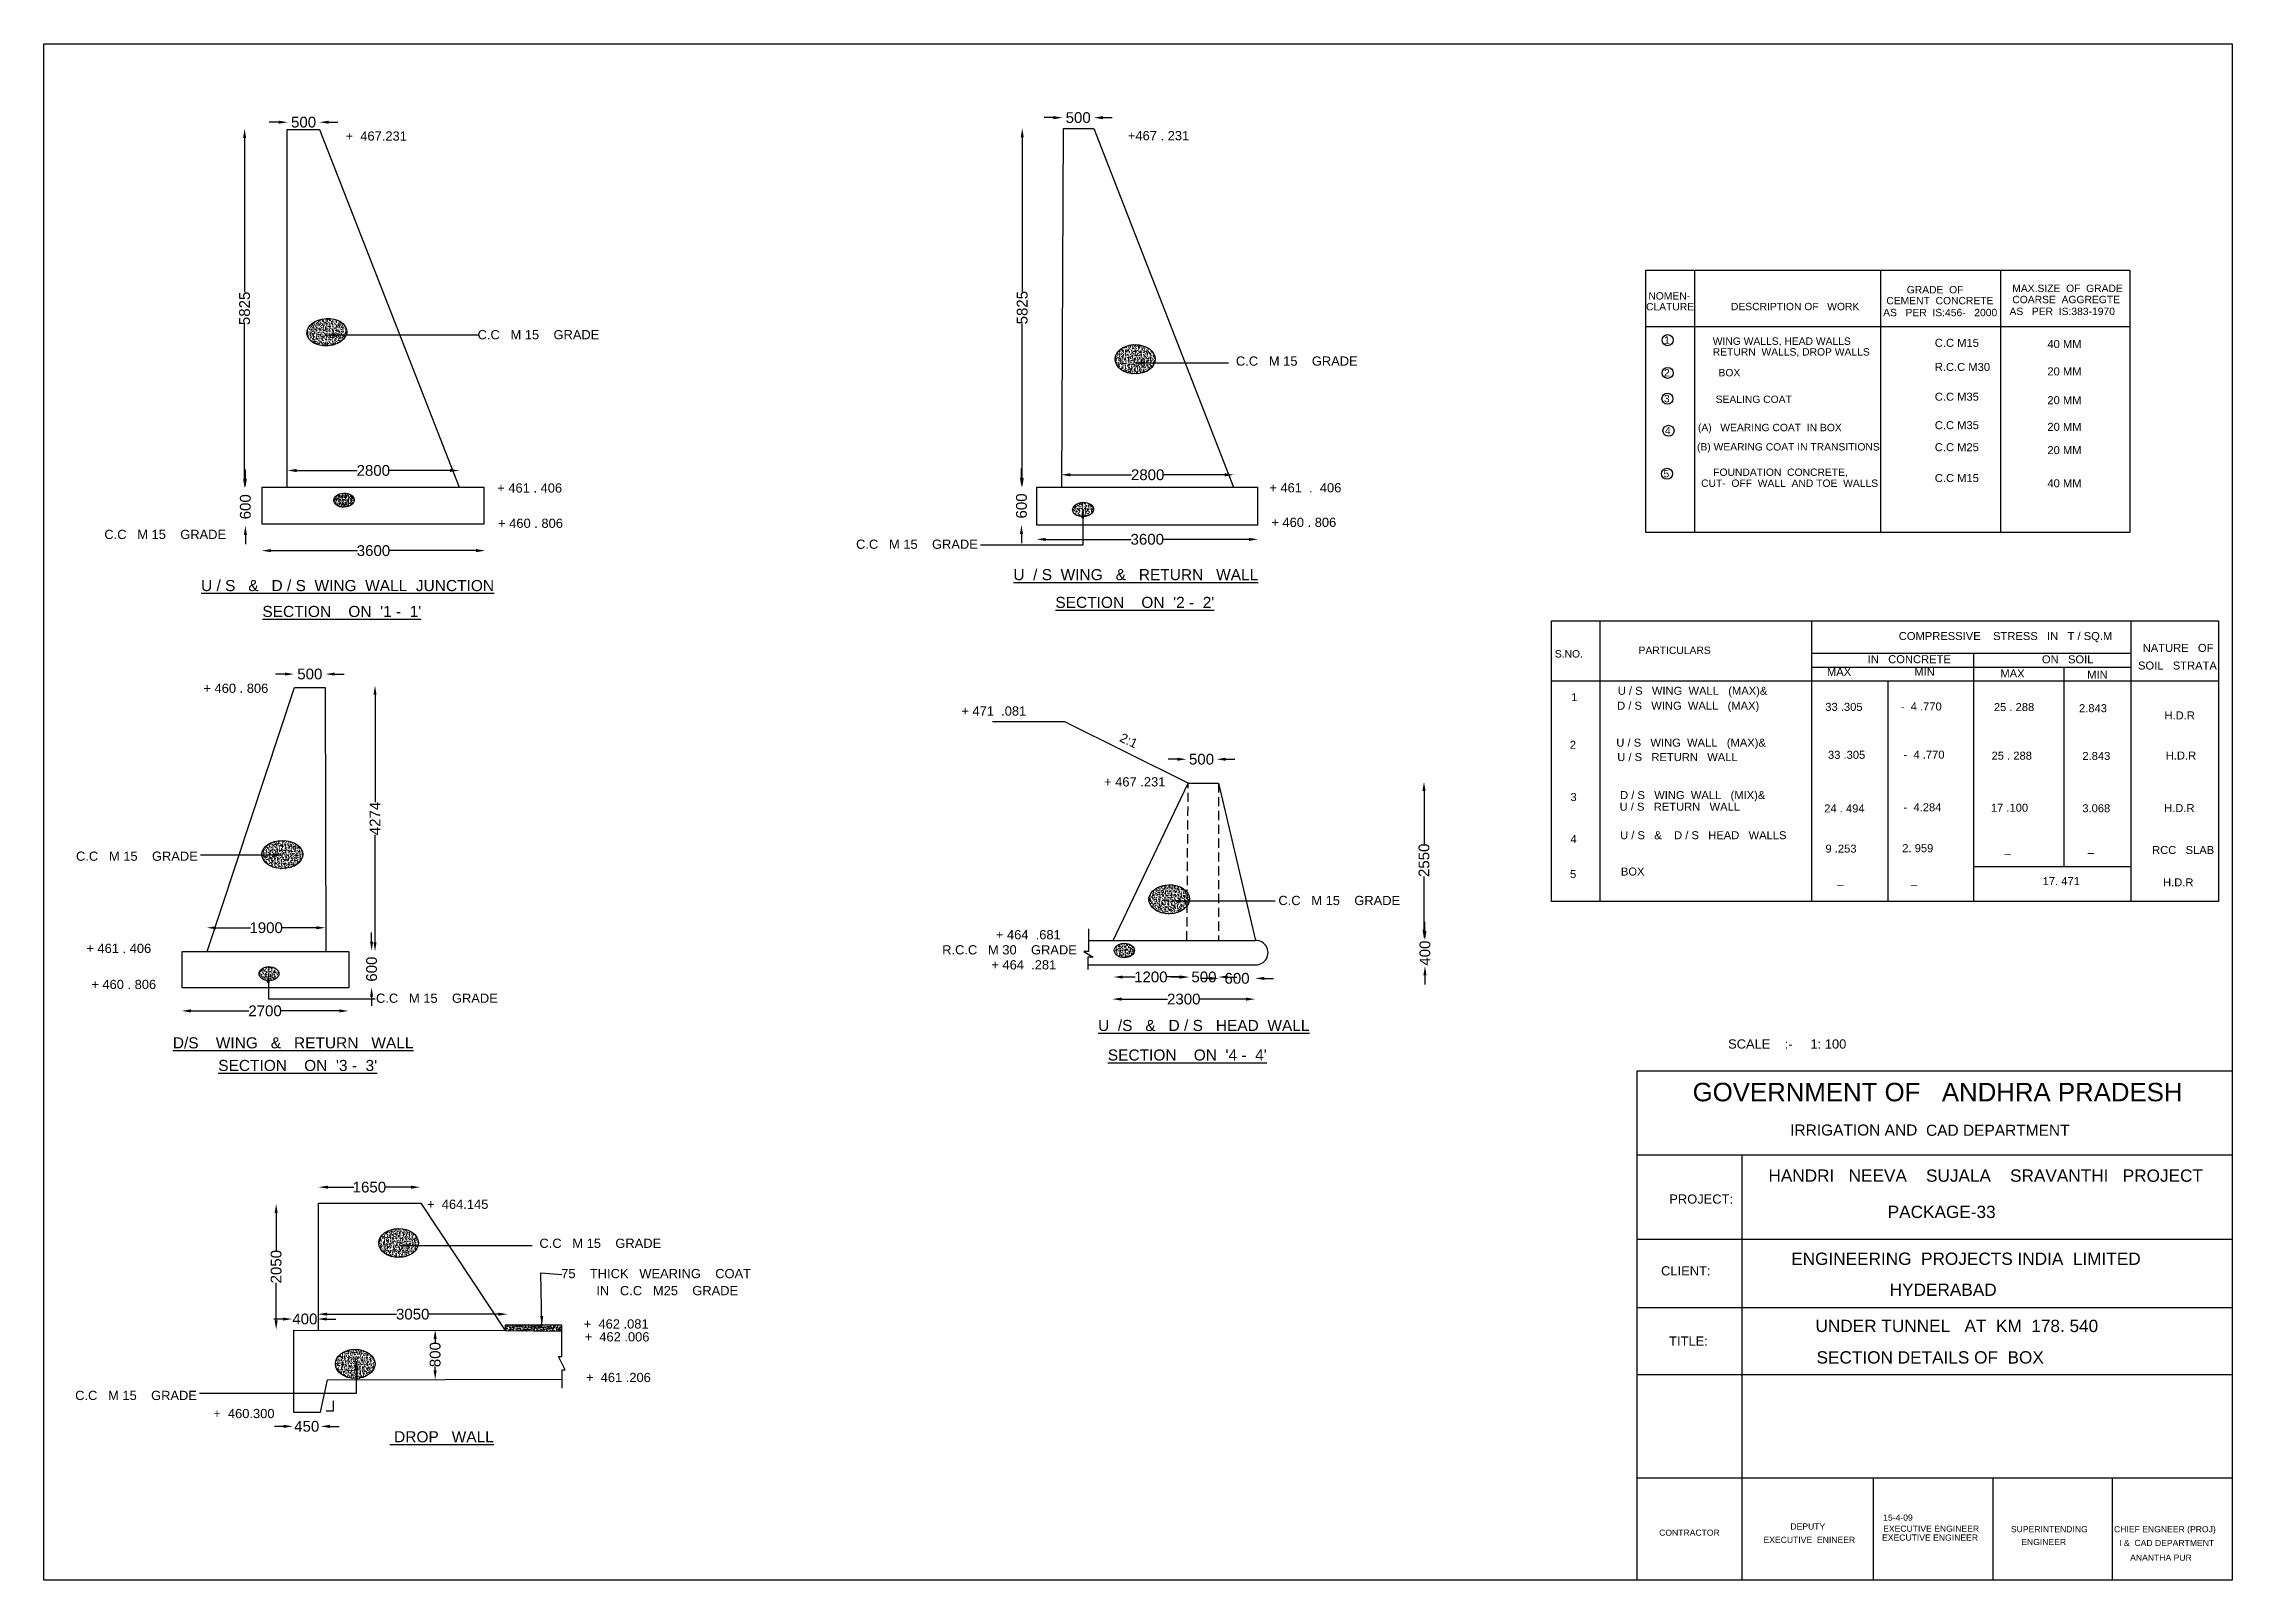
# Model space of a CAD drawing. Header units: millimetres. Extents: x -310 to 35265, y 624 to 25600.
import ezdxf

# ---------------------------------------------------------------- set-up
doc = ezdxf.new("R2010")
doc.units = ezdxf.units.MM
doc.header["$MEASUREMENT"] = 0
doc.linetypes.add('DASHED', pattern=[0.75, 0.5, -0.25])
for name, color, linetype in [('DIM', 7, 'Continuous'), ('DWG', 7, 'Continuous'), ('TEXT', 7, 'Continuous')]:
    doc.layers.add(name, color=color, linetype=linetype)
doc.styles.get("Standard").update_dxf_attribs({"font": 'arial.ttf'})
doc.dimstyles.new('Civil', dxfattribs={"dimtxt": 175, "dimasz": 150, "dimexe": 0.1, "dimexo": 0.0625, "dimgap": 0.09, "dimtad": 0, "dimdec": 0, "dimzin": 12, "dimdsep": 46, "dimtxsty": 'Standard', "dimcen": 0.1, "dimse1": 1, "dimse2": 1, "dimadec": 0, "dimazin": 2, "dimtfac": 1, "dimtdec": 0, "dimtofl": 0, "dimtmove": 0, "dimatfit": 3, "dimfxl": 1, "dimfrac": 1, "dimtolj": 1, "dimtzin": 0, "dimarcsym": 0})
pattern_1 = [(50, (0, 0), (71.72602, -6.27521), [7.5, -82.5]), (355, (0, 0), (-13.87513, 75.21921), [6, -66]), (100.45144, (5.98, -0.52), (57.85088, 68.944), [6.37402, -70.11421]), (46.1842, (0, 20), (106.72413, -16.55193), [11.25, -123.75]), (96.63564, (8.89, 18.62), (93.4662, 97.41186), [9.56103, -105.17138]), (351.18416, (0, 20), (93.4662, 97.41186), [9, -99]), (21, (10, 15), (59.6907, -40.26189), [7.5, -82.5]), (326, (10, 15), (24.33153, 72.515), [6, -66]), (71.45144, (14.974, 11.645), (84.02224, 32.25312), [6.37402, -70.11421]), (37.5, (0, 0), (1.215986, 33.289385), [0, -65.2, 0, -67, 0, -66.25]), (7.5, (0, 0), (26.306954, 39.44117), [0, -38.2, 0, -63.7, 0, -25.25]), (327.5, (-22.3, 0), (53.382244, -2.255487), [0, -25, 0, -78, 0, -103.5]), (317.5, (-32.3, 0), (58.31862, 10.0105), [0, -32.5, 0, -51.8, 0, -73.5])]

# ---------------------------------------------------------------- blocks, each defined once
blk = doc.blocks.new('*D2')
at = {"layer": 'Defpoints', "color": 0, "transparency": 16777216}
for p in [(3738, 3107), (4190, 3125), (4190, 3107)]:
    blk.add_point(p, dxfattribs=at)
at = {"layer": 'DIM', "color": 0, "lineweight": -2, "transparency": 16777216}
for p, q in [((3588, 3125), (3438, 3125)), ((4340, 3125), (4490, 3125))]:
    blk.add_line(p, q, dxfattribs=at)
at = {"layer": 'DIM', "color": 0, "transparency": 16777216}
for points in [[(3588, 3150), (3588, 3100), (3738, 3125)], [(4340, 3150), (4340, 3100), (4190, 3125)]]:
    blk.add_solid(points, dxfattribs=at)
at = {"layer": 'DIM', "color": 0, "transparency": 16777216, "insert": (3964, 3125), "char_height": 175, "attachment_point": 5}
blk.add_mtext('\\A1;450', dxfattribs=at)
blk = doc.blocks.new('*D3')
at = {"layer": 'Defpoints', "color": 0, "transparency": 16777216}
for p in [(6020, 4696), (6052, 4696), (6020, 3886)]:
    blk.add_point(p, dxfattribs=at)
at = {"layer": 'DIM', "color": 0, "lineweight": -2, "transparency": 16777216}
for p, q in [((6052, 4546), (6052, 4485)), ((6052, 4036), (6052, 4098))]:
    blk.add_line(p, q, dxfattribs=at)
at = {"layer": 'DIM', "color": 0, "transparency": 16777216}
for points in [[(6027, 4546), (6077, 4546), (6052, 4696)], [(6027, 4036), (6077, 4036), (6052, 3886)]]:
    blk.add_solid(points, dxfattribs=at)
at = {"layer": 'DIM', "color": 0, "transparency": 16777216, "insert": (6052, 4291), "char_height": 175, "attachment_point": 5, "rotation": 90}
blk.add_mtext('\\A1;800', dxfattribs=at)
blk = doc.blocks.new('*D4')
at = {"layer": 'Defpoints', "color": 0, "transparency": 16777216}
for p in [(4144, 4955), (7230, 4955), (7230, 4948)]:
    blk.add_point(p, dxfattribs=at)
at = {"layer": 'DIM', "color": 0, "lineweight": -2, "transparency": 16777216}
for p, q in [((4294, 4948), (5426, 4948)), ((7080, 4948), (5948, 4948))]:
    blk.add_line(p, q, dxfattribs=at)
at = {"layer": 'DIM', "color": 0, "transparency": 16777216}
for points in [[(4294, 4974), (4294, 4924), (4144, 4948)], [(7080, 4974), (7080, 4924), (7230, 4948)]]:
    blk.add_solid(points, dxfattribs=at)
at = {"layer": 'DIM', "color": 0, "transparency": 16777216, "insert": (5687, 4948), "char_height": 175, "attachment_point": 5}
blk.add_mtext('\\A1;3050', dxfattribs=at)
blk = doc.blocks.new('*D5')
at = {"layer": 'Defpoints', "color": 0, "transparency": 16777216}
for p in [(3730, 4869.5), (3730, 4856.5), (4138, 4856.5)]:
    blk.add_point(p, dxfattribs=at)
at = {"layer": 'DIM', "color": 0, "lineweight": -2, "transparency": 16777216}
for p, q in [((3580, 4869.5), (3430, 4869.5)), ((4288, 4869.5), (4438, 4869.5))]:
    blk.add_line(p, q, dxfattribs=at)
at = {"layer": 'DIM', "color": 0, "transparency": 16777216}
for points in [[(3580, 4894.5), (3580, 4844.5), (3730, 4869.5)], [(4288, 4894.5), (4288, 4844.5), (4138, 4869.5)]]:
    blk.add_solid(points, dxfattribs=at)
at = {"layer": 'DIM', "color": 0, "transparency": 16777216, "insert": (3934, 4869.5), "char_height": 175, "attachment_point": 5}
blk.add_mtext('\\A1;400', dxfattribs=at)
blk = doc.blocks.new('*D6')
at = {"layer": 'Defpoints', "color": 0, "transparency": 16777216}
for p in [(3401, 6742), (3467, 6742), (3401, 4698.5)]:
    blk.add_point(p, dxfattribs=at)
at = {"layer": 'DIM', "color": 0, "lineweight": -2, "transparency": 16777216}
for p, q in [((3467, 6592), (3467, 5982.84)), ((3467, 4848.5), (3467, 5457.66))]:
    blk.add_line(p, q, dxfattribs=at)
at = {"layer": 'DIM', "color": 0, "transparency": 16777216}
for points in [[(3442, 6592), (3492, 6592), (3467, 6742)], [(3442, 4848.5), (3492, 4848.5), (3467, 4698.5)]]:
    blk.add_solid(points, dxfattribs=at)
at = {"layer": 'DIM', "color": 0, "transparency": 16777216, "insert": (3467, 5720.25), "char_height": 175, "attachment_point": 5, "rotation": 90}
blk.add_mtext('\\A1;2050', dxfattribs=at)
blk = doc.blocks.new('*D7')
at = {"layer": 'Defpoints', "color": 0, "transparency": 16777216}
for p in [(4158, 7079), (5809, 7079), (5809, 7013)]:
    blk.add_point(p, dxfattribs=at)
at = {"layer": 'DIM', "color": 0, "lineweight": -2, "transparency": 16777216}
for p, q in [((4308, 7013), (4730, 7013)), ((5659, 7013), (5236, 7013))]:
    blk.add_line(p, q, dxfattribs=at)
at = {"layer": 'DIM', "color": 0, "transparency": 16777216}
for points in [[(4308, 7038), (4308, 6988), (4158, 7013)], [(5659, 7038), (5659, 6988), (5809, 7013)]]:
    blk.add_solid(points, dxfattribs=at)
at = {"layer": 'DIM', "color": 0, "transparency": 16777216, "insert": (4983, 7013), "char_height": 175, "attachment_point": 5}
blk.add_mtext('\\A1;1650', dxfattribs=at)
blk = doc.blocks.new('*D8')
at = {"layer": 'Defpoints', "color": 0, "transparency": 16777216}
for p in [(1930.5, 9912.5), (4643.5, 9912.5), (4643.5, 9878.5)]:
    blk.add_point(p, dxfattribs=at)
at = {"layer": 'DIM', "color": 0, "lineweight": -2, "transparency": 16777216}
for p, q in [((2080.5, 9878.5), (3024.41, 9878.5)), ((4493.5, 9878.5), (3549.59, 9878.5))]:
    blk.add_line(p, q, dxfattribs=at)
at = {"layer": 'DIM', "color": 0, "transparency": 16777216}
for points in [[(2080.5, 9903.5), (2080.5, 9853.5), (1930.5, 9878.5)], [(4493.5, 9903.5), (4493.5, 9853.5), (4643.5, 9878.5)]]:
    blk.add_solid(points, dxfattribs=at)
at = {"layer": 'DIM', "color": 0, "transparency": 16777216, "insert": (3287, 9878.5), "char_height": 175, "attachment_point": 5}
blk.add_mtext('\\A1;2700', dxfattribs=at)
blk = doc.blocks.new('*D9')
at = {"layer": 'Defpoints', "color": 0, "transparency": 16777216}
for p in [(2340, 11230), (2340, 11230), (4268, 11230)]:
    blk.add_point(p, dxfattribs=at)
at = {"layer": 'DIM', "color": 0, "lineweight": -2, "transparency": 16777216}
for p, q in [((2490, 11230), (3051, 11230)), ((4118, 11230), (3557, 11230))]:
    blk.add_line(p, q, dxfattribs=at)
at = {"layer": 'DIM', "color": 0, "transparency": 16777216}
for points in [[(2490, 11255), (2490, 11205), (2340, 11230)], [(4118, 11255), (4118, 11205), (4268, 11230)]]:
    blk.add_solid(points, dxfattribs=at)
at = {"layer": 'DIM', "color": 0, "transparency": 16777216, "insert": (3304, 11230), "char_height": 175, "attachment_point": 5}
blk.add_mtext('\\A1;1900', dxfattribs=at)
blk = doc.blocks.new('*D10')
at = {"layer": 'Defpoints', "color": 0, "transparency": 16777216}
for p in [(4985, 10854.5), (5019, 10854.5), (4985, 10260.5)]:
    blk.add_point(p, dxfattribs=at)
at = {"layer": 'DIM', "color": 0, "lineweight": -2, "transparency": 16777216}
for p, q in [((5019, 11004.5), (5019, 11154.5)), ((5019, 10110.5), (5019, 9960.5))]:
    blk.add_line(p, q, dxfattribs=at)
at = {"layer": 'DIM', "color": 0, "transparency": 16777216}
for points in [[(4994, 11004.5), (5044, 11004.5), (5019, 10854.5)], [(4994, 10110.5), (5044, 10110.5), (5019, 10260.5)]]:
    blk.add_solid(points, dxfattribs=at)
at = {"layer": 'DIM', "color": 0, "transparency": 16777216, "insert": (5019, 10557.5), "char_height": 175, "attachment_point": 5, "rotation": 90}
blk.add_mtext('\\A1;600', dxfattribs=at)
blk = doc.blocks.new('*D11')
at = {"layer": 'Defpoints', "color": 0, "transparency": 16777216}
for p in [(5068, 15168), (5074, 15168), (5068, 10844)]:
    blk.add_point(p, dxfattribs=at)
at = {"layer": 'DIM', "color": 0, "lineweight": -2, "transparency": 16777216}
for p, q in [((5074, 15018), (5074, 13270)), ((5074, 10994), (5074, 12741))]:
    blk.add_line(p, q, dxfattribs=at)
at = {"layer": 'DIM', "color": 0, "transparency": 16777216}
for points in [[(5049, 15018), (5099, 15018), (5074, 15168)], [(5049, 10994), (5099, 10994), (5074, 10844)]]:
    blk.add_solid(points, dxfattribs=at)
at = {"layer": 'DIM', "color": 0, "transparency": 16777216, "insert": (5074, 13006), "char_height": 175, "attachment_point": 5, "rotation": 90}
blk.add_mtext('\\A1;4274', dxfattribs=at)
blk = doc.blocks.new('*D12')
at = {"layer": 'Defpoints', "color": 0, "transparency": 16777216}
for p in [(3758.5, 15430), (4270.5, 15430), (4270.5, 15354)]:
    blk.add_point(p, dxfattribs=at)
at = {"layer": 'DIM', "color": 0, "lineweight": -2, "transparency": 16777216}
for p, q in [((3608.5, 15354), (3458.5, 15354)), ((4420.5, 15354), (4570.5, 15354))]:
    blk.add_line(p, q, dxfattribs=at)
at = {"layer": 'DIM', "color": 0, "transparency": 16777216}
for points in [[(3608.5, 15379), (3608.5, 15329), (3758.5, 15354)], [(4420.5, 15379), (4420.5, 15329), (4270.5, 15354)]]:
    blk.add_solid(points, dxfattribs=at)
at = {"layer": 'DIM', "color": 0, "transparency": 16777216, "insert": (4014.5, 15354), "char_height": 175, "attachment_point": 5}
blk.add_mtext('\\A1;500', dxfattribs=at)
blk = doc.blocks.new('*D13')
at = {"layer": 'Defpoints', "color": 0, "transparency": 16777216}
for p in [(17061.5, 10074.5), (19381, 10074.5), (19381, 10070)]:
    blk.add_point(p, dxfattribs=at)
at = {"layer": 'DIM', "color": 0, "lineweight": -2, "transparency": 16777216}
for p, q in [((17211.5, 10070), (17958.66, 10070)), ((19231, 10070), (18483.84, 10070))]:
    blk.add_line(p, q, dxfattribs=at)
at = {"layer": 'DIM', "color": 0, "transparency": 16777216}
for points in [[(17211.5, 10095), (17211.5, 10045), (17061.5, 10070)], [(19231, 10095), (19231, 10045), (19381, 10070)]]:
    blk.add_solid(points, dxfattribs=at)
at = {"layer": 'DIM', "color": 0, "transparency": 16777216, "insert": (18221.25, 10070), "char_height": 175, "attachment_point": 5}
blk.add_mtext('\\A1;2300', dxfattribs=at)
blk = doc.blocks.new('*D14')
at = {"layer": 'Defpoints', "color": 0, "transparency": 16777216}
for p in [(17080, 10420), (18292, 10430), (18292, 10420)]:
    blk.add_point(p, dxfattribs=at)
at = {"layer": 'DIM', "color": 0, "lineweight": -2, "transparency": 16777216}
for p, q in [((17230, 10430), (17433, 10430)), ((18142, 10430), (17939, 10430))]:
    blk.add_line(p, q, dxfattribs=at)
at = {"layer": 'DIM', "color": 0, "transparency": 16777216}
for points in [[(17230, 10454), (17230, 10404), (17080, 10430)], [(18142, 10454), (18142, 10404), (18292, 10430)]]:
    blk.add_solid(points, dxfattribs=at)
at = {"layer": 'DIM', "color": 0, "transparency": 16777216, "insert": (17686, 10430), "char_height": 175, "attachment_point": 5}
blk.add_mtext('\\A1;1200', dxfattribs=at)
blk = doc.blocks.new('*D15')
at = {"layer": 'Defpoints', "color": 0, "transparency": 16777216}
for p in [(18314.5, 10420.5), (18784, 10429.5), (18784, 10420.5)]:
    blk.add_point(p, dxfattribs=at)
at = {"layer": 'DIM', "color": 0, "lineweight": -2, "transparency": 16777216}
for p, q in [((18164.5, 10429.5), (18014.5, 10429.5)), ((18934, 10429.5), (19084, 10429.5))]:
    blk.add_line(p, q, dxfattribs=at)
at = {"layer": 'DIM', "color": 0, "transparency": 16777216}
for points in [[(18164.5, 10454.5), (18164.5, 10404.5), (18314.5, 10429.5)], [(18934, 10454.5), (18934, 10404.5), (18784, 10429.5)]]:
    blk.add_solid(points, dxfattribs=at)
at = {"layer": 'DIM', "color": 0, "transparency": 16777216, "insert": (18549.25, 10429.5), "char_height": 175, "attachment_point": 5}
blk.add_mtext('\\A1;500', dxfattribs=at)
blk = doc.blocks.new('*D16')
at = {"layer": 'Defpoints', "color": 0, "transparency": 16777216}
for p in [(18793, 10384), (19381, 10407), (19381, 10384)]:
    blk.add_point(p, dxfattribs=at)
at = {"layer": 'DIM', "color": 0, "lineweight": -2, "transparency": 16777216}
for p, q in [((18643, 10407), (18493, 10407)), ((19531, 10407), (19681, 10407))]:
    blk.add_line(p, q, dxfattribs=at)
at = {"layer": 'DIM', "color": 0, "transparency": 16777216}
for points in [[(18643, 10432), (18643, 10382), (18793, 10407)], [(19531, 10432), (19531, 10382), (19381, 10407)]]:
    blk.add_solid(points, dxfattribs=at)
at = {"layer": 'DIM', "color": 0, "transparency": 16777216, "insert": (19087, 10407), "char_height": 175, "attachment_point": 5}
blk.add_mtext('\\A1;600', dxfattribs=at)
blk = doc.blocks.new('*D17')
at = {"layer": 'Defpoints', "color": 0, "transparency": 16777216}
for p in [(18266, 13930), (18754, 13969), (18754, 13930)]:
    blk.add_point(p, dxfattribs=at)
at = {"layer": 'DIM', "color": 0, "lineweight": -2, "transparency": 16777216}
for p, q in [((18116, 13969), (17966, 13969)), ((18904, 13969), (19054, 13969))]:
    blk.add_line(p, q, dxfattribs=at)
at = {"layer": 'DIM', "color": 0, "transparency": 16777216}
for points in [[(18116, 13994), (18116, 13944), (18266, 13969)], [(18904, 13994), (18904, 13944), (18754, 13969)]]:
    blk.add_solid(points, dxfattribs=at)
at = {"layer": 'DIM', "color": 0, "transparency": 16777216, "insert": (18510, 13969), "char_height": 175, "attachment_point": 5}
blk.add_mtext('\\A1;500', dxfattribs=at)
blk = doc.blocks.new('*D18')
at = {"layer": 'Defpoints', "color": 0, "transparency": 16777216}
for p in [(22142, 11026.5), (22149.5, 11026.5), (22149.5, 10609)]:
    blk.add_point(p, dxfattribs=at)
at = {"layer": 'DIM', "color": 0, "lineweight": -2, "transparency": 16777216}
for p, q in [((22142, 11176.5), (22142, 11326.5)), ((22142, 10459), (22142, 10309))]:
    blk.add_line(p, q, dxfattribs=at)
at = {"layer": 'DIM', "color": 0, "transparency": 16777216}
for points in [[(22117, 11176.5), (22167, 11176.5), (22142, 11026.5)], [(22117, 10459), (22167, 10459), (22142, 10609)]]:
    blk.add_solid(points, dxfattribs=at)
at = {"layer": 'DIM', "color": 0, "transparency": 16777216, "insert": (22142, 10817.75), "char_height": 175, "attachment_point": 5, "rotation": 90}
blk.add_mtext('\\A1;400', dxfattribs=at)
blk = doc.blocks.new('*D19')
at = {"layer": 'Defpoints', "color": 0, "transparency": 16777216}
for p in [(22126.5, 13603.5), (22235, 13603.5), (22235, 11050)]:
    blk.add_point(p, dxfattribs=at)
at = {"layer": 'DIM', "color": 0, "lineweight": -2, "transparency": 16777216}
for p, q in [((22126.5, 13453.5), (22126.5, 12589.34)), ((22126.5, 11200), (22126.5, 12064.16))]:
    blk.add_line(p, q, dxfattribs=at)
at = {"layer": 'DIM', "color": 0, "transparency": 16777216}
for points in [[(22101.5, 13453.5), (22151.5, 13453.5), (22126.5, 13603.5)], [(22101.5, 11200), (22151.5, 11200), (22126.5, 11050)]]:
    blk.add_solid(points, dxfattribs=at)
at = {"layer": 'DIM', "color": 0, "transparency": 16777216, "insert": (22126.5, 12326.75), "char_height": 175, "attachment_point": 5, "rotation": 90}
blk.add_mtext('\\A1;2550', dxfattribs=at)
blk = doc.blocks.new('*D20')
at = {"layer": 'Defpoints', "color": 0, "transparency": 16777216}
for p in [(3231, 17366), (6868, 17366), (6868, 17360)]:
    blk.add_point(p, dxfattribs=at)
at = {"layer": 'DIM', "color": 0, "lineweight": -2, "transparency": 16777216}
for p, q in [((3381, 17360), (4788, 17360)), ((6718, 17360), (5310, 17360))]:
    blk.add_line(p, q, dxfattribs=at)
at = {"layer": 'DIM', "color": 0, "transparency": 16777216}
for points in [[(3381, 17386), (3381, 17336), (3231, 17360)], [(6718, 17386), (6718, 17336), (6868, 17360)]]:
    blk.add_solid(points, dxfattribs=at)
at = {"layer": 'DIM', "color": 0, "transparency": 16777216, "insert": (5049, 17360), "char_height": 175, "attachment_point": 5}
blk.add_mtext('\\A1;3600', dxfattribs=at)
blk = doc.blocks.new('*D21')
at = {"layer": 'Defpoints', "color": 0, "transparency": 16777216}
for p in [(3648.5, 18640), (6444.5, 18663), (6444.5, 18640)]:
    blk.add_point(p, dxfattribs=at)
at = {"layer": 'DIM', "color": 0, "lineweight": -2, "transparency": 16777216}
for p, q in [((3798.5, 18663), (4783.91, 18663)), ((6294.5, 18663), (5309.09, 18663))]:
    blk.add_line(p, q, dxfattribs=at)
at = {"layer": 'DIM', "color": 0, "transparency": 16777216}
for points in [[(3798.5, 18688), (3798.5, 18638), (3648.5, 18663)], [(6294.5, 18688), (6294.5, 18638), (6444.5, 18663)]]:
    blk.add_solid(points, dxfattribs=at)
at = {"layer": 'DIM', "color": 0, "transparency": 16777216, "insert": (5046.5, 18663), "char_height": 175, "attachment_point": 5}
blk.add_mtext('\\A1;2800', dxfattribs=at)
blk = doc.blocks.new('*D22')
at = {"layer": 'Defpoints', "color": 0, "transparency": 16777216}
for p in [(2949, 18381.5), (2967, 18381.5), (2949, 17765.5)]:
    blk.add_point(p, dxfattribs=at)
at = {"layer": 'DIM', "color": 0, "lineweight": -2, "transparency": 16777216}
for p, q in [((2967, 18531.5), (2967, 18681.5)), ((2967, 17615.5), (2967, 17465.5))]:
    blk.add_line(p, q, dxfattribs=at)
at = {"layer": 'DIM', "color": 0, "transparency": 16777216}
for points in [[(2942, 18531.5), (2992, 18531.5), (2967, 18381.5)], [(2942, 17615.5), (2992, 17615.5), (2967, 17765.5)]]:
    blk.add_solid(points, dxfattribs=at)
at = {"layer": 'DIM', "color": 0, "transparency": 16777216, "insert": (2967, 18073.5), "char_height": 175, "attachment_point": 5, "rotation": 90}
blk.add_mtext('\\A1;600', dxfattribs=at)
blk = doc.blocks.new('*D23')
at = {"layer": 'Defpoints', "color": 0, "transparency": 16777216}
for p in [(2913.5, 24220), (2954.5, 24220), (2913.5, 18376.5)]:
    blk.add_point(p, dxfattribs=at)
at = {"layer": 'DIM', "color": 0, "lineweight": -2, "transparency": 16777216}
for p, q in [((2954.5, 24070), (2954.5, 21560.302824)), ((2954.5, 18526.5), (2954.5, 21036.197176))]:
    blk.add_line(p, q, dxfattribs=at)
at = {"layer": 'DIM', "color": 0, "transparency": 16777216}
for points in [[(2929.5, 24070), (2979.5, 24070), (2954.5, 24220)], [(2929.5, 18526.5), (2979.5, 18526.5), (2954.5, 18376.5)]]:
    blk.add_solid(points, dxfattribs=at)
at = {"layer": 'DIM', "color": 0, "transparency": 16777216, "insert": (2954.5, 21298.25), "char_height": 175, "attachment_point": 5, "rotation": 90}
blk.add_mtext('\\A1;5825', dxfattribs=at)
blk = doc.blocks.new('*D24')
at = {"layer": 'Defpoints', "color": 0, "transparency": 16777216}
for p in [(15826, 17550), (19430, 17550), (19430, 17544)]:
    blk.add_point(p, dxfattribs=at)
at = {"layer": 'DIM', "color": 0, "lineweight": -2, "transparency": 16777216}
for p, q in [((15976, 17544), (17367, 17544)), ((19280, 17544), (17889, 17544))]:
    blk.add_line(p, q, dxfattribs=at)
at = {"layer": 'DIM', "color": 0, "transparency": 16777216}
for points in [[(15976, 17568), (15976, 17518), (15826, 17544)], [(19280, 17568), (19280, 17518), (19430, 17544)]]:
    blk.add_solid(points, dxfattribs=at)
at = {"layer": 'DIM', "color": 0, "transparency": 16777216, "insert": (17628, 17544), "char_height": 175, "attachment_point": 5}
blk.add_mtext('\\A1;3600', dxfattribs=at)
blk = doc.blocks.new('*D25')
at = {"layer": 'Defpoints', "color": 0, "transparency": 16777216}
for p in [(16229.5, 18593), (19038.5, 18593), (19038.5, 18593)]:
    blk.add_point(p, dxfattribs=at)
at = {"layer": 'DIM', "color": 0, "lineweight": -2, "transparency": 16777216}
for p, q in [((16379.5, 18593), (17371.41, 18593)), ((18888.5, 18593), (17896.59, 18593))]:
    blk.add_line(p, q, dxfattribs=at)
at = {"layer": 'DIM', "color": 0, "transparency": 16777216}
for points in [[(16379.5, 18618), (16379.5, 18568), (16229.5, 18593)], [(18888.5, 18618), (18888.5, 18568), (19038.5, 18593)]]:
    blk.add_solid(points, dxfattribs=at)
at = {"layer": 'DIM', "color": 0, "transparency": 16777216, "insert": (17634, 18593), "char_height": 175, "attachment_point": 5}
blk.add_mtext('\\A1;2800', dxfattribs=at)
blk = doc.blocks.new('*D26')
at = {"layer": 'Defpoints', "color": 0, "transparency": 16777216}
for p in [(15558, 18394), (15583, 18394), (15558, 17779.5)]:
    blk.add_point(p, dxfattribs=at)
at = {"layer": 'DIM', "color": 0, "lineweight": -2, "transparency": 16777216}
for p, q in [((15583, 18544), (15583, 18694)), ((15583, 17629.5), (15583, 17479.5))]:
    blk.add_line(p, q, dxfattribs=at)
at = {"layer": 'DIM', "color": 0, "transparency": 16777216}
for points in [[(15558, 18544), (15608, 18544), (15583, 18394)], [(15558, 17629.5), (15608, 17629.5), (15583, 17779.5)]]:
    blk.add_solid(points, dxfattribs=at)
at = {"layer": 'DIM', "color": 0, "transparency": 16777216, "insert": (15583, 18086.75), "char_height": 175, "attachment_point": 5, "rotation": 90}
blk.add_mtext('\\A1;600', dxfattribs=at)
blk = doc.blocks.new('*D27')
at = {"layer": 'Defpoints', "color": 0, "transparency": 16777216}
for p in [(15533, 24229), (15595.5, 24229), (15533, 18391.5)]:
    blk.add_point(p, dxfattribs=at)
at = {"layer": 'DIM', "color": 0, "lineweight": -2, "transparency": 16777216}
for p, q in [((15595.5, 24079), (15595.5, 21572.302824)), ((15595.5, 18541.5), (15595.5, 21048.197176))]:
    blk.add_line(p, q, dxfattribs=at)
at = {"layer": 'DIM', "color": 0, "transparency": 16777216}
for points in [[(15570.5, 24079), (15620.5, 24079), (15595.5, 24229)], [(15570.5, 18541.5), (15620.5, 18541.5), (15595.5, 18391.5)]]:
    blk.add_solid(points, dxfattribs=at)
at = {"layer": 'DIM', "color": 0, "transparency": 16777216, "insert": (15595.5, 21310.25), "char_height": 175, "attachment_point": 5, "rotation": 90}
blk.add_mtext('\\A1;5825', dxfattribs=at)
blk = doc.blocks.new('*D28')
at = {"layer": 'Defpoints', "color": 0, "transparency": 16777216}
for p in [(16253, 24390), (16757.5, 24399), (16757.5, 24390)]:
    blk.add_point(p, dxfattribs=at)
at = {"layer": 'DIM', "color": 0, "lineweight": -2, "transparency": 16777216}
for p, q in [((16103, 24399), (15953, 24399)), ((16907.5, 24399), (17057.5, 24399))]:
    blk.add_line(p, q, dxfattribs=at)
at = {"layer": 'DIM', "color": 0, "transparency": 16777216}
for points in [[(16103, 24424), (16103, 24374), (16253, 24399)], [(16907.5, 24424), (16907.5, 24374), (16757.5, 24399)]]:
    blk.add_solid(points, dxfattribs=at)
at = {"layer": 'DIM', "color": 0, "transparency": 16777216, "insert": (16505.25, 24399), "char_height": 175, "attachment_point": 5}
blk.add_mtext('\\A1;500', dxfattribs=at)
blk = doc.blocks.new('*D29')
at = {"layer": 'Defpoints', "color": 0, "transparency": 16777216}
for p in [(3656, 24332.5), (4170, 24332.5), (4170, 24325)]:
    blk.add_point(p, dxfattribs=at)
at = {"layer": 'DIM', "color": 0, "lineweight": -2, "transparency": 16777216}
for p, q in [((3506, 24325), (3356, 24325)), ((4320, 24325), (4470, 24325))]:
    blk.add_line(p, q, dxfattribs=at)
at = {"layer": 'DIM', "color": 0, "transparency": 16777216}
for points in [[(3506, 24350), (3506, 24300), (3656, 24325)], [(4320, 24350), (4320, 24300), (4170, 24325)]]:
    blk.add_solid(points, dxfattribs=at)
at = {"layer": 'DIM', "color": 0, "transparency": 16777216, "insert": (3913, 24325), "char_height": 175, "attachment_point": 5}
blk.add_mtext('\\A1;500', dxfattribs=at)

msp = doc.modelspace()

# ---------------------------------------------------------------- hatches: boundary and pattern name
at = {"layer": 'DWG'}
h = msp.add_hatch(dxfattribs=at)
h.set_pattern_fill('AR-CONC', color=256, scale=10)
h.set_pattern_definition(pattern_1)
edge = h.paths.add_edge_path()
edge.add_ellipse((4291.9, 20911.7), major_axis=(-325.2, -21), ratio=0.6807733, start_angle=0, end_angle=360)
h = msp.add_hatch(dxfattribs=at)
h.set_pattern_fill('AR-CONC', color=256, scale=10)
h.set_pattern_definition(pattern_1)
edge = h.paths.add_edge_path()
edge.add_ellipse((17431, 20471.8), major_axis=(-326, 0), ratio=0.732628, start_angle=0, end_angle=360)
h = msp.add_hatch(dxfattribs=at)
h.set_pattern_fill('AR-CONC', color=256, scale=10)
h.set_pattern_definition(pattern_1)
edge = h.paths.add_edge_path()
edge.add_ellipse((4570.3, 18180.5), major_axis=(-165.2, -7.4), ratio=0.6905535, start_angle=0, end_angle=360)
h = msp.add_hatch(dxfattribs=at)
h.set_pattern_fill('AR-CONC', color=256, scale=10)
h.set_pattern_definition(pattern_1)
edge = h.paths.add_edge_path()
edge.add_ellipse((16585.3, 18029.1), major_axis=(-171, -5.1), ratio=0.6719306, start_angle=0, end_angle=360)
h = msp.add_hatch(dxfattribs=at)
h.set_pattern_fill('AR-CONC', color=256, scale=10)
h.set_pattern_definition(pattern_1)
edge = h.paths.add_edge_path()
edge.add_ellipse((3568.1, 12421.1), major_axis=(-332.6, 0), ratio=0.6890458, start_angle=0, end_angle=360)
h = msp.add_hatch(dxfattribs=at)
h.set_pattern_fill('AR-CONC', color=256, scale=10)
h.set_pattern_definition(pattern_1)
edge = h.paths.add_edge_path()
edge.add_ellipse((17985.3, 11692.8), major_axis=(-329.3, -9.3), ratio=0.7162387, start_angle=0, end_angle=360)
h = msp.add_hatch(dxfattribs=at)
h.set_pattern_fill('AR-CONC', color=256, scale=10)
h.set_pattern_definition(pattern_1)
edge = h.paths.add_edge_path()
edge.add_ellipse((17255.3, 10861.3), major_axis=(-164.6, 0), ratio=0.7043542, start_angle=0, end_angle=360)
h = msp.add_hatch(dxfattribs=at)
h.set_pattern_fill('AR-CONC', color=256, scale=10)
h.set_pattern_definition(pattern_1)
edge = h.paths.add_edge_path()
edge.add_ellipse((3350.6, 10483.6), major_axis=(-162, 0), ratio=0.7070991, start_angle=0, end_angle=360)
h = msp.add_hatch(dxfattribs=at)
h.set_pattern_fill('AR-CONC', color=256, scale=10)
h.set_pattern_definition(pattern_1)
edge = h.paths.add_edge_path()
edge.add_ellipse((5458, 6105.8), major_axis=(-322, -3.8), ratio=0.7338545, start_angle=0, end_angle=360)
at = {"layer": 'DWG', "ltscale": 5}
h = msp.add_hatch(dxfattribs=at)
h.set_pattern_fill('AR-CONC', color=256, scale=10)
h.set_pattern_definition(pattern_1)
h.paths.add_polyline_path([(8109.5, 4768), (7190.5, 4768), (7190.5, 4683), (8109.5, 4674)])
at = {"layer": 'DWG'}
h = msp.add_hatch(dxfattribs=at)
h.set_pattern_fill('AR-CONC', color=256, scale=10)
h.set_pattern_definition(pattern_1)
edge = h.paths.add_edge_path()
edge.add_ellipse((4752.5, 4141), major_axis=(-322, 0), ratio=0.7391304, start_angle=0, end_angle=360)

# ---------------------------------------------------------------- linework, layer by layer
msp.add_lwpolyline([(35264.9, 623.6), (-310.5, 623.6), (-310.5, 25600), (35264.9, 25600)], close=True)
for points in [[(3646, 18391.8), (3646, 24208.5), (4172.1, 24208.5), (6443.3, 18391.8)], [(16237.4, 18392.8), (16264.7, 24222.9), (16761.3, 24222.9), (19032.2, 18392.8)], [(2348.1, 10844.4), (3764.3, 15134.2), (4266.2, 15134.2), (4274.6, 10844.4)], [(18293.1, 13580), (16285.9, 14577.3), (15109.4, 14577.3)], [(17073.6, 11024.9), (18293.1, 13580), (18787.1, 13580), (19387.8, 11024.9)], [(16673.8, 11211.9), (16673.8, 10843), (16594.3, 10843), (16748.2, 10750.7), (16663.5, 10750.7), (16663.5, 10553.4)], [(16673.8, 11024.9), (19387.8, 11024.9)], [(16663.5, 10627.7), (19387.8, 10627.7)], [(4157, 4687.7), (4157, 6751.5), (5818.5, 6751.5), (7190.5, 4683)], [(3748.7, 4688.3), (3748.7, 3357), (4189.5, 3357), (4302.5, 3882.5)], [(3748.7, 4688.3), (7190.5, 4683)], [(8115.5, 3746.5), (8115.5, 4041.5), (8164, 4041.5), (8054.5, 4260.5), (8109.5, 4260.5), (8109.5, 4768), (7190.5, 4768), (7190.5, 4683), (8109.5, 4674)], [(4302.5, 3882.5), (8115.5, 3890.5)], [(4393, 3538), (4393, 3370.5), (4281.5, 3370.5)]]:
    msp.add_lwpolyline(points, dxfattribs=at)
for points in [[(3239.8, 18391.8), (6843.5, 18391.8), (6843.5, 17791.3), (3239.8, 17791.3)], [(15831.7, 18392.8), (19421.8, 18392.8), (19421.8, 17773.7), (15831.7, 17773.7)], [(1941.4, 10844.4), (4650.9, 10844.4), (4650.9, 10251.7), (1941.4, 10251.7)]]:
    msp.add_lwpolyline(points, close=True, dxfattribs=at)
at = {"layer": 'DWG', "linetype": 'DASHED', "ltscale": 300}
for points in [[(18272.3, 11024.9), (18293.1, 13580)], [(18787.1, 13580), (18784.8, 11024.9)]]:
    msp.add_lwpolyline(points, dxfattribs=at)
at = {"layer": 'DWG'}
msp.add_arc((19392.3, 10826.3), 198.6, 268.69391, 91.30609, dxfattribs=at)
for centre, major_axis, ratio in [((4291.9, 20911.7), (-325.2, -21), 0.6807733), ((17431, 20471.8), (-326, 0), 0.732628), ((4570.3, 18180.5), (-165.2, -7.4), 0.6905535), ((16585.3, 18029.1), (-171, -5.1), 0.6719306), ((3568.1, 12421.1), (-332.6, 0), 0.6890458), ((17985.3, 11692.8), (-329.3, -9.3), 0.7162387), ((17255.3, 10861.3), (-164.6, 0), 0.7043542), ((3350.6, 10483.6), (-162, 0), 0.7070991), ((5458, 6105.8), (-322, -3.8), 0.7338545), ((4752.5, 4141), (-322, 0), 0.7391304)]:
    msp.add_ellipse(centre, major_axis=major_axis, ratio=ratio, dxfattribs=at)
at = {"layer": 'TEXT'}
for p, q in [((26527.7, 17653.1), (26527.7, 21917.4)), ((29554.8, 17653.1), (29554.8, 21917.4)), ((31503, 17653.1), (31503, 21917.4)), ((25733.7, 21002.7), (33598.1, 21002.7)), ((24987.5, 11658.8), (24987.5, 16220.7)), ((28432.9, 11658.8), (28432.9, 16220.7)), ((33624.5, 11658.8), (33624.5, 16220.7)), ((28432.9, 15692.1), (33624.5, 15692.1)), ((31066.6, 11658.8), (31066.6, 15692.1)), ((28432.9, 15467.7), (33624.5, 15467.7)), ((32526.8, 15467.7), (32526.8, 12213.6)), ((24198, 15244.9), (35043.6, 15244.9)), ((29671.2, 11658.8), (29671.2, 15244.9)), ((31074.2, 12224.4), (33624.5, 12224.4)), ((25592.4, 7540), (35264.9, 7540)), ((27299.2, 623.6), (27299.2, 7540)), ((25592.4, 6166.4), (35264.9, 6166.4)), ((25592.4, 5055.4), (35264.9, 5055.4)), ((25592.4, 3970.5), (35264.9, 3970.5)), ((25592.4, 2286.3), (25631, 2286.3)), ((25631, 2286.3), (35264.9, 2286.3)), ((29433.6, 623.6), (29433.6, 2286.3)), ((31380.4, 623.6), (31380.4, 2286.3)), ((33317.2, 623.6), (33317.2, 2286.3))]:
    msp.add_line(p, q, dxfattribs=at)
for points in [[(25733.7, 21917.4), (33598.1, 21917.4), (33598.1, 17653.1), (25733.7, 17653.1)], [(24198, 16220.7), (35043.6, 16220.7), (35043.6, 11658.8), (24198, 11658.8)], [(35264.9, 623.6), (25592.4, 623.6), (25592.4, 8905), (35264.9, 8905)]]:
    msp.add_lwpolyline(points, close=True, dxfattribs=at)
for centre in [(26086, 20781.7), (26086.2, 20250.4), (26083.9, 19829.5), (26100.8, 19308.8), (26077.5, 18609.4)]:
    msp.add_circle(centre, 89.8, dxfattribs=at)

# ---------------------------------------------------------------- texts
for s, height, p in [(' +  467.231', 150, (4537.6, 24025.3)), ('+467 . 231', 150, (17313.1, 24031.1)), ('CLATURE', 120, (25735.3, 21265.8)), ('NOMEN-', 120, (25773.1, 21441.4)), ('DESCRIPTION OF   WORK', 120, (27116.5, 21268.7)), ('CEMENT  CONCRETE', 120, (29641.8, 21364.6)), ('GRADE  OF', 120, (29973.5, 21542.7)), ('COARSE  AGGREGTE', 120, (31690, 21382.6)), ('MAX.SIZE  OF  GRADE', 120, (31689, 21564.5)), ('AS   PER  IS:456-   2000', 120, (29590.6, 21171.1)), ('AS   PER  IS:383-1970', 120, (31644, 21189.9)), (' C.C   M 15    GRADE', 150, (6683.4, 20795.8)), ('1', 120, (26028.4, 20724.7)), ('WING WALLS, HEAD WALLS ', 120, (26820.6, 20705.9)), ('RETURN  WALLS, DROP WALLS', 120, (26820.6, 20531.5)), ('C.C M15', 130, (30429.9, 20673.2)), ('40 MM', 130, (32260.2, 20653.8)), (' C.C   M 15    GRADE', 150, (19010.7, 20367)), ('2', 120, (26028.6, 20193.3)), ('  BOX', 120, (26820.6, 20194.2)), ('R.C.C M30', 130, (30429.9, 20281.5)), ('20 MM', 130, (32260.2, 20209.5)), ('C.C M35', 130, (30429.9, 19797.9)), ('3', 120, (26026.2, 19772.4)), (' SEALING COAT', 120, (26820.6, 19760.7)), ('20 MM', 130, (32260.2, 19741.4)), ('4', 120, (26043.1, 19251.8)), (' (A)   WEARING COAT  IN BOX ', 120, (26533.1, 19301.9)), ('C.C M35', 130, (30429.9, 19335)), ('20 MM', 130, (32260.2, 19307.7)), (' (B) WEARING COAT IN TRANSITIONS', 120, (26517.7, 18988.5)), ('C.C M25', 130, (30429.9, 18977.1)), ('20 MM', 130, (32260.2, 18929.1)), ('5', 120, (26019.8, 18552.3)), (' CUT-  OFF  WALL  AND TOE  WALLS', 120, (26583.6, 18396.6)), (' FOUNDATION  CONCRETE,', 120, (26781.2, 18575.3)), ('C.C M15', 130, (30429.9, 18475.6)), ('40 MM', 130, (32260.2, 18390.5)), ('+ 461 . 406', 150, (7061.2, 18304.4)), ('+ 461  .  406', 150, (19611.7, 18307.4)), ('+ 460 . 806', 150, (7074.9, 17730.7)), ('+ 460 . 806', 150, (19645.2, 17745.8)), (' C.C   M 15    GRADE', 150, (615.8, 17549.1)), (' C.C   M 15    GRADE', 150, (12835.8, 17390)), (' %%UU / S   &   D / S  WING  WALL  JUNCTION', 180, (2176, 16702.6)), ('%%UU  / S  WING   &   RETURN   WALL', 180, (15450.8, 16880.4)), (" %%USECTION    ON  '1 -  1'", 180, (3173.2, 16282)), (" %%USECTION    ON  '2 -  2'", 180, (16064.2, 16429.4)), ('COMPRESSIVE    STRESS   IN   T / SQ.M', 130, (29843.7, 15907.4)), (' S.NO.', 120, (24206.9, 15622.9)), ('PARTICULARS', 120, (25614.1, 15680.4)), ('IN   CONCRETE', 130, (29339.3, 15530.8)), ('ON   SOIL', 130, (32171.2, 15528.6)), ('NATURE   OF', 130, (33809.2, 15714.2)), ('MAX', 130, (28676.5, 15325.2)), ('MIN', 130, (30097.1, 15326.8)), ('MAX', 130, (31496.2, 15298.7)), ('MIN', 130, (32907.1, 15278.9)), ('SOIL   STRATA', 130, (33733.4, 15427.4)), ('+ 460 . 806', 150, (2285.2, 15048.3)), ('1', 130, (24519.1, 14913.5)), ('U / S   WING  WALL   (MAX)&', 130, (25276.3, 15017.5)), ('+ 471  .081', 150, (14606.1, 14678.9)), ('D / S   WING  WALL   (MAX)', 130, (25265.9, 14774.7)), ('33 .305', 130, (28649.9, 14755.8)), ('-  4 .770', 130, (29875.8, 14762.7)), ('25 . 288', 130, (31390.1, 14752.8)), ('2.843', 130, (32774.1, 14734.6)), ('H.D.R', 130, (34163.6, 14617.4)), ('2', 130, (24496.5, 14139)), ('U / S   WING  WALL   (MAX)&', 130, (25252.4, 14174.3)), ('U / S   RETURN   WALL', 130, (25268.1, 13939.7)), ('33 .305', 130, (28693.6, 13976.2)), ('-  4 .770', 130, (29921.9, 13979.3)), ('25 . 288', 130, (31352.4, 13962.4)), ('2.843', 130, (32829.1, 13957.6)), ('H.D.R', 130, (34183.8, 13965.2)), ('+ 467 .231', 150, (16926, 13527.2)), ('3', 130, (24507.3, 13290)), ('U / S   RETURN   WALL', 130, (25306.2, 13133.1)), ('D / S   WING  WALL   (MIX)&', 130, (25314.1, 13321.8)), ('24 . 494', 130, (28631.9, 13104.7)), ('-  4.284', 130, (29921.6, 13123.5)), ('17 .100', 130, (31341.4, 13116.6)), ('3.068', 130, (32827.6, 13107.7)), ('H.D.R', 130, (34157.7, 13110.8)), (' C.C   M 15    GRADE', 150, (155.7, 12318.8)), ('4', 130, (24507.5, 12607.4)), ('U / S   &    D / S   HEAD   WALLS', 130, (25314.1, 12669.3)), ('9 .253', 130, (28653, 12451.7)), ('2. 959', 130, (29900.7, 12458.6)), ('RCC   SLAB', 130, (33962.1, 12429.3)), ('5', 130, (24500.1, 12037.7)), ('BOX', 130, (25327.1, 12078.6)), ('_', 130, (31564, 12457.3)), ('_', 130, (32917.4, 12468.5)), (' C.C   M 15    GRADE', 150, (19701.1, 11598.5)), ('_', 130, (28844.8, 11947.7)), ('_', 130, (30045.6, 11947.7)), ('17. 471', 130, (32183.2, 11923.8)), ('H.D.R', 130, (34140.3, 11903.7)), ('+ 464  .681', 150, (15167.1, 11042.2)), ('+ 461 . 406', 150, (381.7, 10820.4)), (' R.C.C   M 30    GRADE', 150, (14235.8, 10796.5)), ('+ 464  .281', 150, (15093.9, 10552.7)), ('+ 460 . 806', 150, (462, 10233.5)), (' C.C   M 15    GRADE', 150, (5032.3, 10009.8)), ('%%UU  /S   &   D / S   HEAD  WALL', 180, (16828, 9552)), (' %%UD/S    WING   &   RETURN   WALL', 180, (1717.7, 9269.5)), (" %%USECTION    ON  '4 -  4'", 180, (16916.7, 9071.8)), ('SCALE    :-     1: 100', 150, (27069.7, 9265.8)), (" %%USECTION    ON  '3 -  3'", 180, (2456, 8901.8)), ('GOVERNMENT OF   ANDHRA PRADESH', 300, (26493.6, 8409.2)), ('IRRIGATION AND', 180, (28078.3, 7852.3)), ('CAD DEPARTMENT', 180, (30287.3, 7847.9)), ('HANDRI   NEEVA    SUJALA    SRAVANTHI   PROJECT', 200, (27725.7, 7101)), ('+  464.145', 150, (5920.6, 6660.6)), ('PROJECT:', 150, (26113.8, 6744.8)), ('PACKAGE-33', 200, (29664.5, 6511.7)), (' C.C   M 15    GRADE', 150, (7688.6, 6026.2)), ('CLIENT:', 150, (25979.9, 5578)), ('ENGINEERING  PROJECTS INDIA  LIMITED', 200, (28095.6, 5749.7)), ('75    THICK   WEARING    COAT', 150, (8101.3, 5533.5)), ('IN   C.C   M25    GRADE', 150, (8671.7, 5256.1)), ('HYDERABAD', 200, (29697, 5246.3)), ('+  462 .081', 150, (8467.6, 4715.3)), ('+  462 .006', 150, (8481.4, 4505.5)), ('UNDER TUNNEL   AT  KM  178. 540', 200, (28490.6, 4657.7)), ('TITLE:', 150, (26111.3, 4436)), ('SECTION DETAILS OF  BOX', 200, (28507.4, 4146.1)), ('+  461 .206', 150, (8503.4, 3844.8)), (' C.C   M 15    GRADE', 150, (141.9, 3552.7)), ('+  460.300', 150, (2444.3, 3258.5)), ('%%U DROP   WALL', 180, (5314.5, 2865.9)), ('CONTRACTOR', 100, (25948.5, 1347)), ('DEPUTY', 100, (28082.6, 1447.5)), ('15-4-09', 100, (29590.1, 1592.1)), ('EXECUTIVE ENGINEER', 100, (29590.1, 1411.6)), ('SUPERINTENDING', 100, (31666.7, 1403.6)), ('CHIEF ENGNEER (PROJ)', 100, (33344.5, 1403.1)), ('EXECUTIVE  ENINEER', 100, (27645.4, 1229.5)), ('EXECUTIVE ENGINEER', 100, (29572.1, 1267.1)), ('ENGINEER', 100, (31835.4, 1195.2)), ('I &  CAD DEPARTMENT', 100, (33427, 1179.7)), ('ANANTHA PUR', 100, (33605.6, 940.8))]:
    msp.add_text(s, height=height, dxfattribs=at).set_placement(p)
msp.add_text('2:1', height=150, rotation=334.97387, dxfattribs=at).set_placement((17163.6, 14266.8))

# ---------------------------------------------------------------- dimensions: what is measured, and where the dimension line sits
at = {"layer": 'DIM'}
for p1, p2, distance, text, picture, middle in [((2913.5, 18376.5), (2913.5, 24220), -41, '5825', '*D23', (2954.5, 21298.2)), ((3656, 24332.5), (4170, 24332.5), -7.5, '500', '*D29', (3913, 24325)), ((15533, 18391.5), (15533, 24229), -62.5, '5825', '*D27', (15595.5, 21310.2)), ((16253, 24390), (16757.5, 24390), 9, '500', '*D28', (16505.2, 24399)), ((2949, 17765.5), (2949, 18381.5), -18, '600', '*D22', (2967, 18073.5)), ((3648.5, 18640), (6444.5, 18640), 23, '2800', '*D21', (5046.5, 18663)), ((15558, 17779.5), (15558, 18394), -25, '600', '*D26', (15583, 18086.8)), ((16229.5, 18593), (19038.5, 18593), 0, '2800', '*D25', (17634, 18593)), ((3231, 17366.5), (6867.5, 17366.5), -6, '3600', '*D20', (5049.2, 17360.5)), ((15825.5, 17550), (19430, 17550), -6.5, '3600', '*D24', (17627.8, 17543.5)), ((3758.5, 15430), (4270.5, 15430), -76, '500', '*D12', (4014.5, 15354)), ((5067.5, 10844), (5067.5, 15167.5), -7, '4274', '*D11', (5074.5, 13005.8)), ((18266, 13930), (18754, 13930), 39, '500', '*D17', (18510, 13969)), ((22235, 11050), (22235, 13603.5), 108.5, '2550', '*D19', (22126.5, 12326.8)), ((4267.5, 11230), (2340.5, 11230), 0, '1900', '*D9', (3304, 11230)), ((4985, 10260.5), (4985, 10854.5), -34, '600', '*D10', (5019, 10557.5)), ((22149.5, 10609), (22149.5, 11026.5), 7.5, '400', '*D18', (22142, 10817.8)), ((17079.5, 10420.5), (18292, 10420.5), 9, '1200', '*D14', (17685.8, 10429.5)), ((18314.5, 10420.5), (18784, 10420.5), 9, '500', '*D15', (18549.2, 10429.5)), ((18793, 10384), (19381, 10384), 23, '600', '*D16', (19087, 10407)), ((1930.5, 9912.5), (4643.5, 9912.5), -34, '2700', '*D8', (3287, 9878.5)), ((17061.5, 10074.5), (19381, 10074.5), -4.5, '2300', '*D13', (18221.2, 10070)), ((4157.5, 7079), (5809, 7079), -66, '1650', '*D7', (4983.2, 7013)), ((3401, 4698.5), (3401, 6742), -66, '2050', '*D6', (3467, 5720.3)), ((4138, 4856.5), (3730, 4856.5), -13, '400', '*D5', (3934, 4869.5)), ((4144.5, 4955), (7229.5, 4955), -6.5, '3050', '*D4', (5687, 4948.5)), ((6019.5, 3886.1), (6019.5, 4696.5), -32.5, '800', '*D3', (6052, 4291.3)), ((3738, 3107), (4190, 3107), 18, '450', '*D2', (3964, 3125))]:
    dim = msp.add_aligned_dim(p1=p1, p2=p2, distance=distance, text=text, dimstyle='Civil', dxfattribs=at)
    dim.commit()
    dim.dimension.update_dxf_attribs({"geometry": picture, "text_midpoint": middle})

# ---------------------------------------------------------------- leaders
for points in [[(4279.5, 20867), (6753.5, 20867)], [(17438.5, 20415), (18947, 20415)], [(16579.5, 18033.5), (16579.5, 17450.5), (14917.5, 17450.5)], [(3565, 12411.5), (2237.5, 12411.5)], [(18023, 11667.5), (19705, 11667.5)], [(5481.5, 6062.5), (7628, 6062.5)], [(7787.5, 4768), (7770, 5622), (8110, 5596)], [(4765.5, 4186.5), (4765.5, 3660.5), (2221.5, 3660.5)]]:
    msp.add_leader(points, dimstyle='Civil', override={"dimgap": 0.09, "dimtad": 0}, dxfattribs=at)
at = {"layer": 'TEXT'}
msp.add_leader([(3340, 10488.5), (3340, 10073), (5078, 10073)], dimstyle='Civil', override={"dimgap": 0.09, "dimtad": 0}, dxfattribs=at)

doc.saveas('drawing.dxf')
